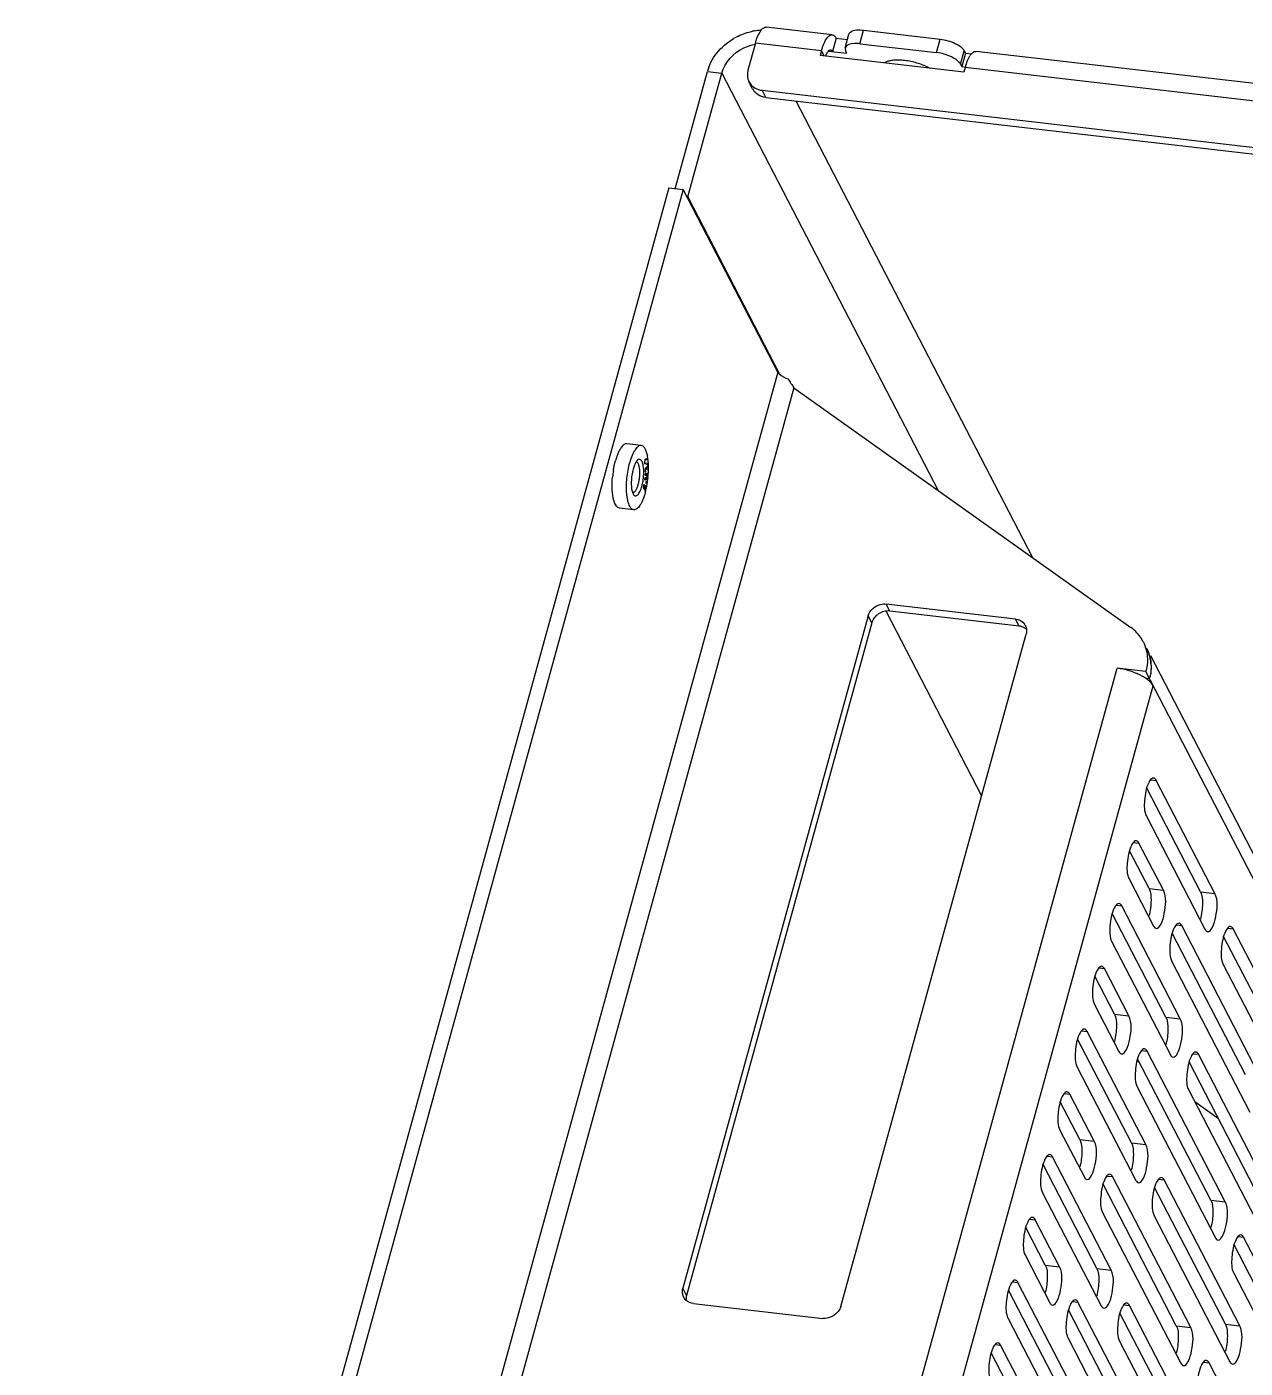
# Model space of a CAD drawing. Header units: millimetres. Extents: x -177 to 18421, y -5017 to 3255.
# Drawn here: x 13158.84 to 13188.72, y 2020.31 to 2053.22 of the extents above; entities that cross this region are included whole.
import ezdxf

# ---------------------------------------------------------------- set-up
doc = ezdxf.new("R2010")
doc.units = ezdxf.units.MM
doc.header["$LTSCALE"] = 46.255
doc.layers.get('0').update_dxf_attribs({"linetype": 'CONTINUOUS'})
doc.layers.add('02___PRT_ALL_AXES', color=7, linetype='CONTINUOUS')

msp = doc.modelspace()

# ---------------------------------------------------------------- linework, layer by layer
at = {"color": 3, "linetype": 'Continuous'}
for p, q in [((13178.595, 2053.026), (13176.973, 2053.214)), ((13179.363, 2053.135), (13181.243, 2052.917)), ((13176.707, 2052.816), (13176.525, 2052.156)), ((13176.707, 2052.816), (13176.717, 2052.851)), ((13178.329, 2052.628), (13176.707, 2052.816)), ((13178.69, 2052.941), (13178.966, 2052.909)), ((13178.329, 2052.628), (13178.298, 2052.518)), ((13181.824, 2052.109), (13178.298, 2052.518)), ((13181.833, 2052.631), (13181.863, 2052.573)), ((13181.863, 2052.573), (13182.015, 2052.556)), ((13211.5, 2049.213), (13182.12, 2052.617)), ((13174.739, 2049.248), (13175.531, 2052.126)), ((13181.854, 2052.219), (13181.824, 2052.109)), ((13211.234, 2048.815), (13181.854, 2052.219)), ((13176.874, 2051.661), (13228.441, 2045.686)), ((13174.587, 2049.266), (13158.836, 1992.071)), ((13179.913, 2038.879), (13182.257, 2034.354)), ((13183.178, 2038.517), (13180.005, 2038.885)), ((13179.561, 2038.596), (13175.017, 2022.097)), ((13186.376, 2037.227), (13186.268, 2037.24)), ((13187.627, 2031.999), (13186.308, 2034.544)), ((13186.364, 2032.078), (13185.884, 2033.004)), ((13186.779, 2028.919), (13185.46, 2031.465)), ((13188.73, 2027.511), (13186.932, 2030.981)), ((13189.933, 2027.548), (13188.195, 2030.902)), ((13185.516, 2028.998), (13185.036, 2029.925)), ((13185.931, 2025.84), (13184.612, 2028.385)), ((13186.134, 2027.805), (13186.071, 2027.85)), ((13187.882, 2024.431), (13186.084, 2027.901)), ((13189.085, 2024.468), (13187.347, 2027.823)), ((13184.668, 2025.918), (13184.188, 2026.845)), ((13188.069, 2026.43), (13187.488, 2026.843)), ((13185.082, 2022.76), (13183.764, 2025.305)), ((13187.034, 2021.352), (13185.236, 2024.822)), ((13188.237, 2021.388), (13186.499, 2024.743)), ((13183.82, 2022.839), (13183.34, 2023.765)), ((13189.889, 2020.558), (13188.45, 2023.334)), ((13184.234, 2019.68), (13182.916, 2022.225)), ((13186.186, 2018.272), (13184.388, 2021.742)), ((13187.389, 2018.309), (13185.651, 2021.663)), ((13182.972, 2019.759), (13182.492, 2020.686))]:
    msp.add_line(p, q, dxfattribs=at)
at = {"color": 7, "linetype": 'Continuous'}
for p, q in [((13179.272, 2052.805), (13179.363, 2053.135)), ((13178.69, 2052.941), (13178.599, 2052.611)), ((13178.91, 2052.706), (13179.001, 2053.036)), ((13179.272, 2052.805), (13181.153, 2052.587)), ((13181.153, 2052.587), (13181.243, 2052.917)), ((13178.329, 2052.628), (13178.391, 2052.507)), ((13178.499, 2052.622), (13178.952, 2052.57)), ((13178.91, 2052.706), (13178.922, 2052.628)), ((13178.952, 2052.57), (13178.922, 2052.628)), ((13181.742, 2052.301), (13181.833, 2052.631)), ((13181.863, 2052.573), (13181.772, 2052.243)), ((13175.531, 2052.126), (13175.884, 2052.086)), ((13181.742, 2052.301), (13181.772, 2052.243)), ((13181.772, 2052.243), (13181.839, 2052.235)), ((13175.048, 2049.05), (13175.884, 2052.086)), ((13175.884, 2052.086), (13181.189, 2041.846)), ((13176.641, 2051.698), (13176.551, 2051.871)), ((13176.964, 2051.488), (13176.874, 2051.661)), ((13176.964, 2051.488), (13228.531, 2045.512)), ((13177.701, 2051.402), (13183.505, 2040.199)), ((13174.94, 2049.225), (13159.188, 1992.03)), ((13174.587, 2049.266), (13174.94, 2049.225)), ((13177.258, 2044.75), (13174.94, 2049.225)), ((13175.029, 2049.052), (13175.048, 2049.05)), ((13175.048, 2049.05), (13177.303, 2044.696)), ((13177.258, 2044.75), (13161.994, 1989.326)), ((13177.652, 2044.361), (13162.48, 1989.27)), ((13177.652, 2044.361), (13185.915, 2038.486)), ((13173.992, 2042.575), (13173.987, 2042.552)), ((13173.997, 2042.562), (13173.99, 2042.563)), ((13173.999, 2042.591), (13173.992, 2042.575)), ((13174.001, 2042.577), (13173.993, 2042.578)), ((13173.995, 2042.548), (13173.997, 2042.562)), ((13174.004, 2042.584), (13173.996, 2042.585)), ((13173.997, 2042.562), (13174.001, 2042.577)), ((13174.002, 2042.598), (13173.999, 2042.591)), ((13174, 2042.594), (13174.053, 2042.614)), ((13174.012, 2042.593), (13174, 2042.594)), ((13174.001, 2042.577), (13174.004, 2042.584)), ((13174.009, 2042.609), (13174.002, 2042.598)), ((13174.004, 2042.584), (13174.012, 2042.593)), ((13174.015, 2042.615), (13174.009, 2042.609)), ((13174.012, 2042.593), (13174.065, 2042.612)), ((13174.062, 2042.631), (13174.015, 2042.615)), ((13174.058, 2042.713), (13174.05, 2042.697)), ((13174.05, 2042.697), (13174.062, 2042.631)), ((13174.053, 2042.614), (13174.061, 2042.629)), ((13174.065, 2042.612), (13174.053, 2042.614)), ((13174.061, 2042.629), (13174.061, 2042.631)), ((13174.073, 2042.628), (13174.061, 2042.629)), ((13174.065, 2042.612), (13174.073, 2042.628)), ((13173.987, 2042.552), (13173.986, 2042.535)), ((13173.986, 2042.535), (13173.986, 2042.518)), ((13173.995, 2042.533), (13173.986, 2042.534)), ((13173.997, 2042.523), (13173.986, 2042.524)), ((13173.989, 2042.516), (13173.986, 2042.522)), ((13173.986, 2042.518), (13173.988, 2042.508)), ((13173.995, 2042.548), (13173.987, 2042.549)), ((13173.988, 2042.508), (13173.993, 2042.495)), ((13174.001, 2042.515), (13173.989, 2042.516)), ((13173.992, 2042.497), (13173.994, 2042.498)), ((13173.993, 2042.495), (13173.998, 2042.493)), ((13173.994, 2042.498), (13174.001, 2042.51)), ((13174.006, 2042.497), (13173.994, 2042.498)), ((13173.995, 2042.533), (13173.995, 2042.548)), ((13173.997, 2042.523), (13173.995, 2042.533)), ((13174.001, 2042.515), (13173.997, 2042.523)), ((13173.998, 2042.493), (13174.006, 2042.497)), ((13174.001, 2042.51), (13174, 2042.515)), ((13174.002, 2042.256), (13174, 2042.228)), ((13174.005, 2042.515), (13174.001, 2042.515)), ((13174.013, 2042.508), (13174.001, 2042.51)), ((13174.004, 2042.359), (13174.002, 2042.336)), ((13174.011, 2042.336), (13174.002, 2042.337)), ((13174.002, 2042.336), (13174.002, 2042.331)), ((13174.002, 2042.331), (13174.004, 2042.312)), ((13174.083, 2042.265), (13174.002, 2042.256)), ((13174.011, 2042.348), (13174.003, 2042.349)), ((13174.013, 2042.323), (13174.003, 2042.324)), ((13174.005, 2042.319), (13174.003, 2042.322)), ((13174.007, 2042.374), (13174.004, 2042.359)), ((13174.004, 2042.312), (13174.008, 2042.303)), ((13174.011, 2042.52), (13174.005, 2042.515)), ((13174.013, 2042.364), (13174.005, 2042.365)), ((13174.017, 2042.318), (13174.005, 2042.319)), ((13174.011, 2042.318), (13174.005, 2042.319)), ((13174.006, 2042.497), (13174.013, 2042.508)), ((13174.006, 2042.241), (13174.07, 2042.248)), ((13174.067, 2042.205), (13174.006, 2042.241)), ((13174.018, 2042.239), (13174.006, 2042.241)), ((13174.014, 2042.392), (13174.007, 2042.374)), ((13174.008, 2042.303), (13174.015, 2042.298)), ((13174.016, 2042.376), (13174.009, 2042.377)), ((13174.009, 2042.303), (13174.011, 2042.303)), ((13174.013, 2042.508), (13174.011, 2042.52)), ((13174.011, 2042.348), (13174.013, 2042.364)), ((13174.011, 2042.336), (13174.011, 2042.348)), ((13174.013, 2042.323), (13174.011, 2042.336)), ((13174.011, 2042.303), (13174.011, 2042.318)), ((13174.022, 2042.317), (13174.011, 2042.318)), ((13174.022, 2042.302), (13174.011, 2042.303)), ((13174.022, 2042.387), (13174.013, 2042.388)), ((13174.013, 2042.364), (13174.016, 2042.376)), ((13174.017, 2042.318), (13174.013, 2042.323)), ((13174.022, 2042.402), (13174.014, 2042.392)), ((13174.014, 2042.392), (13174.021, 2042.393)), ((13174.025, 2042.391), (13174.014, 2042.392)), ((13174.015, 2042.298), (13174.022, 2042.302)), ((13174.016, 2042.376), (13174.022, 2042.387)), ((13174.022, 2042.317), (13174.017, 2042.318)), ((13174.018, 2042.239), (13174.082, 2042.247)), ((13174.079, 2042.203), (13174.018, 2042.239)), ((13174.033, 2042.392), (13174.021, 2042.393)), ((13174.025, 2042.406), (13174.022, 2042.402)), ((13174.022, 2042.387), (13174.025, 2042.391)), ((13174.022, 2042.302), (13174.022, 2042.317)), ((13174.033, 2042.409), (13174.025, 2042.406)), ((13174.025, 2042.391), (13174.033, 2042.392)), ((13174.032, 2042.403), (13174.029, 2042.407)), ((13174.044, 2042.402), (13174.032, 2042.403)), ((13174.038, 2042.409), (13174.033, 2042.409)), ((13174.038, 2042.409), (13174.033, 2042.409)), ((13174.033, 2042.392), (13174.036, 2042.389)), ((13174.036, 2042.389), (13174.037, 2042.402)), ((13174.036, 2042.389), (13174.04, 2042.375)), ((13174.049, 2042.401), (13174.037, 2042.402)), ((13174.044, 2042.402), (13174.038, 2042.409)), ((13174.047, 2042.382), (13174.038, 2042.383)), ((13174.04, 2042.375), (13174.04, 2042.363)), ((13174.047, 2042.37), (13174.04, 2042.371)), ((13174.04, 2042.363), (13174.047, 2042.37)), ((13174.05, 2042.526), (13174.041, 2042.512)), ((13174.041, 2042.512), (13174.044, 2042.475)), ((13174.053, 2042.488), (13174.043, 2042.489)), ((13174.044, 2042.475), (13174.053, 2042.488)), ((13174.047, 2042.42), (13174.044, 2042.402)), ((13174.053, 2042.413), (13174.046, 2042.414)), ((13174.053, 2042.431), (13174.047, 2042.42)), ((13174.047, 2042.382), (13174.049, 2042.401)), ((13174.047, 2042.37), (13174.047, 2042.382)), ((13174.049, 2042.401), (13174.053, 2042.413)), ((13174.053, 2042.488), (13174.05, 2042.526)), ((13174.06, 2042.426), (13174.051, 2042.427)), ((13174.06, 2042.441), (13174.053, 2042.431)), ((13174.053, 2042.413), (13174.06, 2042.426)), ((13174.054, 2042.433), (13174.055, 2042.434)), ((13174.055, 2042.434), (13174.059, 2042.435)), ((13174.067, 2042.433), (13174.055, 2042.434)), ((13174.071, 2042.433), (13174.059, 2042.435)), ((13174.067, 2042.447), (13174.06, 2042.441)), ((13174.06, 2042.426), (13174.067, 2042.433)), ((13174.072, 2042.45), (13174.067, 2042.447)), ((13174.067, 2042.433), (13174.071, 2042.433)), ((13174.07, 2042.445), (13174.068, 2042.448)), ((13174.071, 2042.363), (13174.068, 2042.356)), ((13174.068, 2042.356), (13174.068, 2042.342)), ((13174.068, 2042.342), (13174.073, 2042.35)), ((13174.073, 2042.35), (13174.068, 2042.35)), ((13174.074, 2042.436), (13174.07, 2042.445)), ((13174.082, 2042.443), (13174.07, 2042.445)), ((13174.082, 2042.247), (13174.07, 2042.248)), ((13174.071, 2042.433), (13174.074, 2042.431)), ((13174.075, 2042.372), (13174.071, 2042.363)), ((13174.079, 2042.361), (13174.071, 2042.361)), ((13174.078, 2042.449), (13174.072, 2042.45)), ((13174.078, 2042.449), (13174.072, 2042.449)), ((13174.073, 2042.35), (13174.079, 2042.361)), ((13174.075, 2042.431), (13174.074, 2042.436)), ((13174.085, 2042.435), (13174.074, 2042.436)), ((13174.074, 2042.431), (13174.076, 2042.427)), ((13174.077, 2042.379), (13174.075, 2042.372)), ((13174.082, 2042.373), (13174.075, 2042.374)), ((13174.076, 2042.427), (13174.078, 2042.414)), ((13174.087, 2042.425), (13174.076, 2042.426)), ((13174.078, 2042.396), (13174.077, 2042.379)), ((13174.082, 2042.443), (13174.078, 2042.449)), ((13174.078, 2042.414), (13174.078, 2042.396)), ((13174.087, 2042.401), (13174.078, 2042.402)), ((13174.086, 2042.388), (13174.078, 2042.389)), ((13174.079, 2042.361), (13174.082, 2042.373)), ((13174.085, 2042.435), (13174.082, 2042.443)), ((13174.082, 2042.373), (13174.086, 2042.388)), ((13174.087, 2042.425), (13174.085, 2042.435)), ((13174.086, 2042.388), (13174.087, 2042.401)), ((13173.959, 2041.954), (13173.957, 2041.94)), ((13173.957, 2041.94), (13173.958, 2041.925)), ((13173.967, 2041.931), (13173.957, 2041.932)), ((13173.967, 2041.942), (13173.958, 2041.943)), ((13173.958, 2041.925), (13173.96, 2041.905)), ((13173.967, 2041.919), (13173.958, 2041.92)), ((13173.962, 2041.968), (13173.959, 2041.954)), ((13173.971, 2041.959), (13173.96, 2041.961)), ((13173.962, 2041.908), (13173.96, 2041.911)), ((13173.971, 2041.91), (13173.96, 2041.911)), ((13173.96, 2041.905), (13173.965, 2041.895)), ((13173.961, 2041.964), (13173.963, 2041.967)), ((13173.967, 2041.981), (13173.962, 2041.968)), ((13173.967, 2041.905), (13173.962, 2041.908)), ((13173.974, 2041.906), (13173.962, 2041.908)), ((13173.963, 2041.967), (13173.967, 2041.969)), ((13173.975, 2041.966), (13173.963, 2041.967)), ((13173.974, 2041.986), (13173.967, 2041.981)), ((13173.979, 2041.968), (13173.967, 2041.969)), ((13173.967, 2041.942), (13173.971, 2041.959)), ((13173.967, 2041.931), (13173.967, 2041.942)), ((13173.967, 2041.919), (13173.967, 2041.931)), ((13173.971, 2041.91), (13173.967, 2041.919)), ((13173.979, 2041.903), (13173.967, 2041.905)), ((13173.971, 2041.969), (13173.975, 2041.986)), ((13173.971, 2041.959), (13173.975, 2041.966)), ((13173.974, 2041.906), (13173.971, 2041.91)), ((13173.981, 2041.987), (13173.974, 2041.986)), ((13173.975, 2041.986), (13173.974, 2041.986)), ((13173.979, 2041.903), (13173.974, 2041.906)), ((13173.986, 2041.984), (13173.975, 2041.986)), ((13173.975, 2041.966), (13173.979, 2041.968)), ((13173.979, 2041.968), (13173.982, 2041.967)), ((13173.983, 2041.908), (13173.979, 2041.903)), ((13173.979, 2041.895), (13173.983, 2041.904)), ((13173.986, 2041.984), (13173.981, 2041.987)), ((13173.982, 2041.967), (13173.986, 2041.984)), ((13173.987, 2041.915), (13173.983, 2041.908)), ((13173.983, 2041.904), (13173.985, 2041.911)), ((13173.995, 2041.903), (13173.983, 2041.904)), ((13173.991, 2041.932), (13173.987, 2041.915)), ((13173.999, 2041.92), (13173.988, 2041.922)), ((13173.991, 2042.135), (13173.989, 2042.107)), ((13173.989, 2042.11), (13174.058, 2042.118)), ((13173.989, 2042.107), (13174.07, 2042.116)), ((13173.99, 2041.926), (13173.992, 2041.931)), ((13174.069, 2042.19), (13173.991, 2042.135)), ((13173.996, 2041.944), (13173.991, 2041.932)), ((13173.991, 2041.893), (13173.995, 2041.903)), ((13173.992, 2041.931), (13173.996, 2041.936)), ((13174.003, 2041.93), (13173.992, 2041.931)), ((13173.995, 2041.903), (13173.999, 2041.92)), ((13173.996, 2042.129), (13174.065, 2042.18)), ((13174.008, 2042.127), (13173.996, 2042.129)), ((13174.001, 2041.952), (13173.996, 2041.944)), ((13174.008, 2041.935), (13173.996, 2041.936)), ((13173.996, 2041.936), (13174.002, 2041.936)), ((13173.999, 2041.92), (13174.003, 2041.93)), ((13174, 2042.228), (13174.069, 2042.19)), ((13174.009, 2041.956), (13174.001, 2041.952)), ((13174.014, 2041.935), (13174.002, 2041.936)), ((13174.003, 2041.93), (13174.008, 2041.935)), ((13174.012, 2041.945), (13174.005, 2041.954)), ((13174.016, 2041.954), (13174.007, 2041.955)), ((13174.008, 2042.127), (13174.077, 2042.179)), ((13174.072, 2042.135), (13174.008, 2042.127)), ((13174.008, 2041.935), (13174.014, 2041.935)), ((13174.016, 2041.954), (13174.009, 2041.956)), ((13174.016, 2041.932), (13174.012, 2041.945)), ((13174.023, 2041.944), (13174.012, 2041.945)), ((13174.014, 2041.935), (13174.018, 2041.929)), ((13174.023, 2041.944), (13174.016, 2041.954)), ((13174.028, 2041.931), (13174.016, 2041.932)), ((13174.024, 2042.063), (13174.018, 2042.02)), ((13174.018, 2042.02), (13174.026, 2042.017)), ((13174.018, 2041.929), (13174.021, 2041.917)), ((13174.022, 2041.905), (13174.02, 2041.891)), ((13174.021, 2041.917), (13174.022, 2041.905)), ((13174.031, 2041.911), (13174.021, 2041.912)), ((13174.028, 2041.931), (13174.023, 2041.944)), ((13174.033, 2042.06), (13174.024, 2042.063)), ((13174.033, 2042.06), (13174.024, 2042.061)), ((13174.026, 2042.017), (13174.033, 2042.06)), ((13174.031, 2041.911), (13174.028, 2041.931)), ((13174.031, 2041.896), (13174.031, 2041.911)), ((13174.07, 2042.116), (13174.058, 2042.118)), ((13174.077, 2042.179), (13174.065, 2042.18)), ((13174.066, 2042.192), (13174.066, 2042.192)), ((13174.079, 2042.203), (13174.067, 2042.205)), ((13173.965, 2041.895), (13173.971, 2041.887)), ((13173.971, 2041.887), (13173.977, 2041.882)), ((13173.972, 2041.886), (13173.974, 2041.887)), ((13173.974, 2041.887), (13173.979, 2041.895)), ((13173.986, 2041.886), (13173.974, 2041.887)), ((13173.977, 2041.882), (13173.986, 2041.886)), ((13173.991, 2041.893), (13173.979, 2041.895)), ((13173.986, 2041.886), (13173.991, 2041.893)), ((13174, 2041.858), (13173.996, 2041.841)), ((13173.996, 2041.841), (13174.002, 2041.836)), ((13174.005, 2041.856), (13173.999, 2041.856)), ((13174.005, 2041.856), (13174, 2041.858)), ((13174, 2041.838), (13174.007, 2041.845)), ((13174.002, 2041.836), (13174.011, 2041.835)), ((13174.011, 2041.858), (13174.005, 2041.856)), ((13174.007, 2041.845), (13174.011, 2041.857)), ((13174.019, 2041.844), (13174.007, 2041.845)), ((13174.015, 2041.868), (13174.011, 2041.858)), ((13174.011, 2041.857), (13174.012, 2041.858)), ((13174.023, 2041.856), (13174.011, 2041.857)), ((13174.011, 2041.835), (13174.019, 2041.844)), ((13174.02, 2041.891), (13174.015, 2041.868)), ((13174.029, 2041.88), (13174.018, 2041.881)), ((13174.019, 2041.844), (13174.023, 2041.856)), ((13174.031, 2041.896), (13174.021, 2041.897)), ((13174.029, 2041.88), (13174.031, 2041.896)), ((13180.005, 2038.885), (13179.915, 2039.058)), ((13183.088, 2038.69), (13179.915, 2039.058)), ((13179.471, 2038.769), (13174.928, 2022.271)), ((13179.561, 2038.596), (13179.471, 2038.769)), ((13183.178, 2038.517), (13183.088, 2038.69)), ((13178.806, 2021.821), (13183.349, 2038.32)), ((13186.398, 2037.793), (13194.484, 2022.185)), ((13173.106, 1992.189), (13185.581, 2037.482)), ((13186.286, 2037.401), (13185.581, 2037.482)), ((13194.552, 2021.445), (13186.286, 2037.401)), ((13173.991, 1991.76), (13186.465, 2037.054)), ((13186.408, 2034.749), (13186.542, 2034.733)), ((13187.98, 2031.958), (13186.542, 2034.733)), ((13186.3, 2033.853), (13187.737, 2031.078)), ((13185.984, 2033.209), (13186.118, 2033.193)), ((13186.717, 2032.037), (13186.118, 2033.193)), ((13185.875, 2032.313), (13186.474, 2031.157)), ((13186.364, 2032.078), (13186.717, 2032.037)), ((13187.627, 2031.999), (13187.98, 2031.958)), ((13185.56, 2031.669), (13185.694, 2031.653)), ((13187.131, 2028.878), (13185.694, 2031.653)), ((13187.032, 2031.185), (13187.166, 2031.17)), ((13189.083, 2027.47), (13187.166, 2031.17)), ((13188.295, 2031.107), (13188.429, 2031.091)), ((13190.286, 2027.507), (13188.429, 2031.091)), ((13185.451, 2030.773), (13186.889, 2027.999)), ((13185.136, 2030.129), (13185.27, 2030.113)), ((13185.869, 2028.957), (13185.27, 2030.113)), ((13186.924, 2030.29), (13188.841, 2026.59)), ((13188.186, 2030.211), (13190.043, 2026.627)), ((13185.027, 2029.234), (13185.626, 2028.077)), ((13185.516, 2028.998), (13185.869, 2028.957)), ((13186.779, 2028.919), (13187.131, 2028.878)), ((13184.712, 2028.589), (13184.846, 2028.574)), ((13186.283, 2025.799), (13184.846, 2028.574)), ((13186.184, 2028.106), (13186.318, 2028.09)), ((13188.235, 2024.39), (13186.318, 2028.09)), ((13187.447, 2028.027), (13187.581, 2028.011)), ((13189.438, 2024.427), (13187.581, 2028.011)), ((13184.603, 2027.694), (13186.041, 2024.919)), ((13186.076, 2027.21), (13187.992, 2023.51)), ((13187.338, 2027.131), (13189.195, 2023.547)), ((13184.288, 2027.049), (13184.421, 2027.034)), ((13185.02, 2025.878), (13184.421, 2027.034)), ((13184.179, 2026.154), (13184.778, 2024.998)), ((13184.668, 2025.918), (13185.02, 2025.878)), ((13185.931, 2025.84), (13186.283, 2025.799)), ((13183.864, 2025.509), (13183.997, 2025.494)), ((13185.435, 2022.719), (13183.997, 2025.494)), ((13185.336, 2025.026), (13185.47, 2025.01)), ((13187.387, 2021.311), (13185.47, 2025.01)), ((13186.599, 2024.947), (13186.732, 2024.932)), ((13188.589, 2021.347), (13186.732, 2024.932)), ((13183.755, 2024.614), (13185.193, 2021.839)), ((13187.882, 2024.431), (13188.235, 2024.39)), ((13183.44, 2023.97), (13183.573, 2023.954)), ((13184.172, 2022.798), (13183.573, 2023.954)), ((13185.227, 2024.131), (13187.144, 2020.431)), ((13186.49, 2024.052), (13188.347, 2020.468)), ((13188.55, 2023.539), (13188.684, 2023.523)), ((13190.241, 2020.517), (13188.684, 2023.523)), ((13183.331, 2023.074), (13183.93, 2021.918)), ((13183.82, 2022.839), (13184.172, 2022.798)), ((13185.082, 2022.76), (13185.435, 2022.719)), ((13188.442, 2022.643), (13189.999, 2019.637)), ((13175.017, 2022.097), (13174.928, 2022.271)), ((13183.015, 2022.43), (13183.149, 2022.414)), ((13184.587, 2019.639), (13183.149, 2022.414)), ((13175.189, 2021.9), (13178.362, 2021.532)), ((13184.488, 2021.946), (13184.622, 2021.931)), ((13186.538, 2018.231), (13184.622, 2021.931)), ((13185.751, 2021.867), (13185.884, 2021.852)), ((13187.741, 2018.268), (13185.884, 2021.852)), ((13182.907, 2021.534), (13184.344, 2018.759)), ((13187.034, 2021.352), (13187.387, 2021.311)), ((13188.237, 2021.388), (13188.589, 2021.347)), ((13182.591, 2020.89), (13182.725, 2020.874)), ((13183.324, 2019.718), (13182.725, 2020.874)), ((13184.379, 2021.051), (13186.296, 2017.351)), ((13185.642, 2020.972), (13187.499, 2017.388)), ((13187.702, 2020.459), (13187.836, 2020.444)), ((13189.393, 2017.437), (13187.836, 2020.444))]:
    msp.add_line(p, q, dxfattribs=at)
at = {"color": 3, "linetype": 'Continuous'}
for centre, radius, start, end in [((13176.922, 2051.694), 1.444, 99.8366, 101.4415), ((13176.919, 2051.714), 1.423, 93.037, 99.8456), ((13182.384, 2052.246), 0.488, 144.0218, 147.6901), ((13176.665, 2051.814), 1.177, 159.3916, 164.5739), ((13183.464, 2051.776), 1.67, 163.1927, 164.6095), ((13183.347, 2051.811), 1.548, 161.6312, 163.1957), ((13183.16, 2038.218), 0.297, 47.3126, 60.6853), ((13185.279, 2037.529), 1.137, 344.5989, 347.5583)]:
    msp.add_arc(centre, radius, start, end, dxfattribs=at)
at = {"color": 7, "linetype": 'Continuous'}
for centre, radius, start, end in [((13176.965, 2051.865), 0.365, 207.4292, 215.2068), ((13189.427, 2052.035), 14.055, 212.0362, 212.5608), ((13188.253, 2051.283), 12.661, 212.55, 213.1444), ((13171.699, 2042.408), 2.377, 356.1348, 356.5162), ((13171.677, 2042.409), 2.41, 355.0997, 356.1335), ((13171.813, 2042.401), 2.274, 356.5716, 359.6652), ((13172.086, 2042.399), 2.001, 0.7364, 1.0251), ((13171.987, 2042.399), 2.101, 359.7092, 0.0662), ((13171.752, 2042.396), 2.335, 347.6242, 353.1301), ((13171.618, 2042.415), 2.458, 353.0542, 353.4274), ((13171.632, 2042.414), 2.444, 354.5143, 354.6929), ((13171.641, 2042.413), 2.435, 354.8076, 355.1012), ((13171.634, 2042.413), 2.454, 353.4924, 354.5139), ((13172.128, 2042.31), 1.949, 344.6125, 346.1397), ((13171.999, 2042.341), 2.069, 346.5174, 346.6591), ((13172.035, 2042.334), 2.045, 346.1299, 346.4942), ((13171.938, 2042.356), 2.145, 347.1586, 347.5864), ((13183.087, 2038.407), 0.273, 27.4292, 35.2068), ((13185.333, 2037.665), 1.006, 43.2179, 54.6126), ((13185.361, 2037.693), 0.967, 36.9862, 43.1795), ((13185.373, 2037.703), 0.951, 27.3927, 36.9601), ((13185.455, 2037.526), 0.959, 11.7761, 27.3768), ((13185.43, 2037.521), 0.985, 4.5492, 11.7582), ((13185.375, 2035.726), 1.767, 68.0303, 73.4709), ((13185.459, 2035.931), 1.546, 63.4749, 68.0737), ((13185.561, 2036.138), 1.315, 60.1878, 63.4318), ((13185.29, 2037.526), 1.126, 344.5991, 348.1834), ((13185.615, 2036.234), 1.206, 59.3056, 60.1545), ((13185.667, 2036.321), 1.104, 56.5076, 59.3354), ((13175.193, 2022.184), 0.277, 188.964, 207.4027)]:
    msp.add_arc(centre, radius, start, end, dxfattribs=at)
at = {"color": 3, "linetype": 'Continuous'}
for points, knots in [([(13175.564, 2052.228), (13175.688, 2052.556), (13176.065, 2052.936), (13176.516, 2053.085), (13176.636, 2053.109)], [0, 0, 0, 0, 0.74203, 1, 1, 1, 1]), ([(13176.822, 2053.099), (13176.833, 2053.117), (13176.869, 2053.169), (13176.93, 2053.219), (13176.973, 2053.214)], [0, 0, 0, 0, 0.332509, 1, 1, 1, 1]), ([(13179.001, 2053.036), (13179.007, 2053.057), (13179.099, 2053.163), (13179.255, 2053.147), (13179.363, 2053.135)], [0, 0, 0, 0, 0.165553, 1, 1, 1, 1]), ([(13178.329, 2052.628), (13178.357, 2052.732), (13178.4, 2052.879), (13178.538, 2053.033), (13178.595, 2053.026)], [0, 0, 0, 0, 0.651484, 1, 1, 1, 1]), ([(13181.243, 2052.917), (13181.37, 2052.902), (13181.581, 2052.84), (13181.789, 2052.716), (13181.833, 2052.631)], [0, 0, 0, 0, 0.57239, 1, 1, 1, 1]), ([(13181.938, 2052.445), (13181.943, 2052.456), (13181.954, 2052.477), (13181.966, 2052.497), (13181.972, 2052.507)], [0, 0, 0, 0, 0.517671, 1, 1, 1, 1]), ([(13181.989, 2052.533), (13181.997, 2052.543), (13182.011, 2052.561), (13182.027, 2052.577), (13182.035, 2052.584)], [0, 0, 0, 0, 0.529495, 1, 1, 1, 1]), ([(13182.035, 2052.584), (13182.048, 2052.595), (13182.074, 2052.613), (13182.107, 2052.619), (13182.121, 2052.617)], [0, 0, 0, 0, 0.546371, 1, 1, 1, 1]), ([(13186.364, 2032.078), (13186.41, 2031.99), (13186.422, 2031.753), (13186.397, 2031.529), (13186.363, 2031.407)], [0, 0, 0, 0, 0.43686, 1, 1, 1, 1]), ([(13187.627, 2031.999), (13187.672, 2031.911), (13187.685, 2031.674), (13187.659, 2031.451), (13187.626, 2031.328)], [0, 0, 0, 0, 0.43686, 1, 1, 1, 1]), ([(13185.516, 2028.998), (13185.562, 2028.91), (13185.574, 2028.673), (13185.549, 2028.45), (13185.515, 2028.327)], [0, 0, 0, 0, 0.43686, 1, 1, 1, 1]), ([(13186.779, 2028.919), (13186.824, 2028.832), (13186.837, 2028.594), (13186.811, 2028.371), (13186.777, 2028.248)], [0, 0, 0, 0, 0.43686, 1, 1, 1, 1]), ([(13184.668, 2025.918), (13184.713, 2025.831), (13184.726, 2025.593), (13184.7, 2025.37), (13184.667, 2025.247)], [0, 0, 0, 0, 0.43686, 1, 1, 1, 1]), ([(13185.931, 2025.84), (13185.976, 2025.752), (13185.989, 2025.515), (13185.963, 2025.291), (13185.929, 2025.168)], [0, 0, 0, 0, 0.43686, 1, 1, 1, 1]), ([(13187.882, 2024.431), (13187.928, 2024.343), (13187.94, 2024.106), (13187.915, 2023.883), (13187.881, 2023.76)], [0, 0, 0, 0, 0.43686, 1, 1, 1, 1]), ([(13183.82, 2022.839), (13183.865, 2022.751), (13183.878, 2022.514), (13183.852, 2022.29), (13183.818, 2022.168)], [0, 0, 0, 0, 0.43686, 1, 1, 1, 1]), ([(13185.082, 2022.76), (13185.128, 2022.672), (13185.141, 2022.435), (13185.115, 2022.212), (13185.081, 2022.089)], [0, 0, 0, 0, 0.43686, 1, 1, 1, 1]), ([(13187.034, 2021.352), (13187.079, 2021.264), (13187.092, 2021.027), (13187.066, 2020.803), (13187.033, 2020.68)], [0, 0, 0, 0, 0.43686, 1, 1, 1, 1]), ([(13188.237, 2021.388), (13188.282, 2021.301), (13188.295, 2021.063), (13188.269, 2020.84), (13188.235, 2020.717)], [0, 0, 0, 0, 0.43686, 1, 1, 1, 1])]:
    msp.add_open_spline(points, degree=3, knots=knots, dxfattribs=at)
for points in [[(13176.717, 2052.851), (13176.743, 2052.937), (13176.775, 2053.023), (13176.822, 2053.099)], [(13178.595, 2053.026), (13178.637, 2053.021), (13178.671, 2052.979), (13178.69, 2052.941)], [(13181.879, 2052.299), (13181.895, 2052.349), (13181.914, 2052.398), (13181.938, 2052.445)], [(13176.525, 2052.156), (13176.5, 2052.064), (13176.508, 2051.956), (13176.552, 2051.871)], [(13176.552, 2051.871), (13176.585, 2051.807), (13176.64, 2051.751), (13176.704, 2051.716)], [(13176.704, 2051.716), (13176.756, 2051.686), (13176.815, 2051.668), (13176.874, 2051.661)], [(13179.729, 2038.817), (13179.651, 2038.766), (13179.586, 2038.685), (13179.561, 2038.596)], [(13180.005, 2038.885), (13179.911, 2038.896), (13179.808, 2038.869), (13179.729, 2038.817)], [(13183.306, 2038.476), (13183.267, 2038.498), (13183.222, 2038.512), (13183.178, 2038.517)], [(13186.308, 2037.967), (13186.375, 2037.836), (13186.412, 2037.685), (13186.415, 2037.538)], [(13186.415, 2037.538), (13186.417, 2037.453), (13186.408, 2037.367), (13186.39, 2037.284)], [(13175.017, 2022.097), (13175.008, 2022.061), (13175.004, 2022.023), (13175.007, 2021.985)]]:
    msp.add_open_spline(points, degree=3, dxfattribs=at)
at = {"color": 7, "linetype": 'Continuous'}
for points in [[(13176.424, 2052.703), (13176.511, 2052.744), (13176.605, 2052.774), (13176.7, 2052.79)], [(13175.884, 2052.086), (13175.956, 2052.349), (13176.177, 2052.585), (13176.424, 2052.703)], [(13181.52, 2052.48), (13181.405, 2052.536), (13181.279, 2052.572), (13181.153, 2052.587)], [(13176.777, 2051.552), (13176.734, 2051.579), (13176.696, 2051.614), (13176.667, 2051.655)], [(13176.964, 2051.488), (13176.898, 2051.495), (13176.833, 2051.517), (13176.777, 2051.552)], [(13173.79, 2042.541), (13173.786, 2042.541), (13173.783, 2042.541), (13173.78, 2042.541)], [(13173.693, 2041.798), (13173.696, 2041.797), (13173.7, 2041.796), (13173.703, 2041.796)], [(13179.471, 2038.769), (13179.508, 2038.901), (13179.64, 2039.016), (13179.773, 2039.049)], [(13179.773, 2039.049), (13179.819, 2039.06), (13179.868, 2039.064), (13179.915, 2039.058)], [(13183.088, 2038.69), (13183.172, 2038.681), (13183.261, 2038.635), (13183.31, 2038.565)], [(13183.33, 2038.533), (13183.346, 2038.502), (13183.356, 2038.467), (13183.36, 2038.432)], [(13183.36, 2038.432), (13183.363, 2038.394), (13183.359, 2038.356), (13183.349, 2038.32)], [(13186.218, 2038.14), (13186.286, 2038.009), (13186.322, 2037.859), (13186.325, 2037.711)], [(13186.325, 2037.711), (13186.328, 2037.607), (13186.313, 2037.501), (13186.286, 2037.401)], [(13185.877, 2037.421), (13185.781, 2037.449), (13185.681, 2037.471), (13185.581, 2037.482)], [(13186.412, 2037.599), (13186.42, 2037.498), (13186.413, 2037.395), (13186.392, 2037.296)], [(13186.465, 2037.054), (13186.438, 2037.107), (13186.393, 2037.152), (13186.346, 2037.19)], [(13174.92, 2022.141), (13174.913, 2022.184), (13174.916, 2022.229), (13174.928, 2022.271)], [(13175.189, 2021.9), (13175.123, 2021.908), (13175.055, 2021.936), (13175.005, 2021.981)], [(13178.806, 2021.821), (13178.759, 2021.651), (13178.538, 2021.512), (13178.362, 2021.532)]]:
    msp.add_open_spline(points, degree=3, dxfattribs=at)
for points, knots in [([(13179.272, 2052.805), (13179.228, 2052.81), (13179.109, 2052.817), (13178.932, 2052.787), (13178.91, 2052.706)], [0, 0, 0, 0, 0.349275, 1, 1, 1, 1]), ([(13178.435, 2052.506), (13178.439, 2052.517), (13178.446, 2052.538), (13178.456, 2052.558), (13178.46, 2052.567)], [0, 0, 0, 0, 0.520664, 1, 1, 1, 1]), ([(13178.46, 2052.567), (13178.467, 2052.582), (13178.481, 2052.606), (13178.5, 2052.629), (13178.509, 2052.637)], [0, 0, 0, 0, 0.557038, 1, 1, 1, 1]), ([(13178.509, 2052.637), (13178.516, 2052.642), (13178.529, 2052.651), (13178.545, 2052.654), (13178.552, 2052.653)], [0, 0, 0, 0, 0.546371, 1, 1, 1, 1]), ([(13178.552, 2052.653), (13178.559, 2052.653), (13178.573, 2052.646), (13178.584, 2052.635), (13178.588, 2052.629)], [0, 0, 0, 0, 0.455302, 1, 1, 1, 1]), ([(13178.588, 2052.629), (13178.59, 2052.626), (13178.594, 2052.62), (13178.598, 2052.614), (13178.599, 2052.611)], [0, 0, 0, 0, 0.48112, 1, 1, 1, 1]), ([(13181.742, 2052.301), (13181.734, 2052.318), (13181.676, 2052.396), (13181.59, 2052.447), (13181.52, 2052.48)], [0, 0, 0, 0, 0.195207, 1, 1, 1, 1]), ([(13177.258, 2044.75), (13177.267, 2044.733), (13177.334, 2044.652), (13177.433, 2044.607), (13177.512, 2044.58)], [0, 0, 0, 0, 0.187727, 1, 1, 1, 1]), ([(13173.908, 2042.949), (13173.896, 2042.95), (13173.869, 2042.947), (13173.83, 2042.926), (13173.792, 2042.89), (13173.755, 2042.841), (13173.719, 2042.778), (13173.672, 2042.674), (13173.643, 2042.588), (13173.627, 2042.527)], [0, 0, 0, 0, 0.068697, 0.147629, 0.243202, 0.358105, 0.492704, 0.645972, 1, 1, 1, 1]), ([(13174.058, 2042.713), (13174.051, 2042.746), (13174.035, 2042.804), (13174.006, 2042.869), (13173.977, 2042.908), (13173.95, 2042.935), (13173.925, 2042.947), (13173.908, 2042.949)], [0, 0, 0, 0, 0.339786, 0.614815, 0.728806, 0.828921, 1, 1, 1, 1]), ([(13173.816, 2042.586), (13173.813, 2042.583), (13173.799, 2042.57), (13173.788, 2042.554), (13173.78, 2042.541)], [0, 0, 0, 0, 0.222165, 1, 1, 1, 1]), ([(13173.925, 2041.952), (13173.936, 2041.993), (13173.954, 2042.078), (13173.969, 2042.206), (13173.972, 2042.331), (13173.964, 2042.427), (13173.95, 2042.493), (13173.937, 2042.533), (13173.922, 2042.566), (13173.904, 2042.59), (13173.884, 2042.605), (13173.851, 2042.611), (13173.829, 2042.597), (13173.816, 2042.586)], [0, 0, 0, 0, 0.169721, 0.346431, 0.516425, 0.666794, 0.731293, 0.787369, 0.834615, 0.873373, 0.90528, 0.933945, 1, 1, 1, 1]), ([(13174.087, 2042.435), (13174.087, 2042.452), (13174.085, 2042.517), (13174.079, 2042.581), (13174.073, 2042.628)], [0, 0, 0, 0, 0.262882, 1, 1, 1, 1]), ([(13173.709, 2042.368), (13173.695, 2042.319), (13173.675, 2042.216), (13173.661, 2042.064), (13173.665, 2041.923), (13173.68, 2041.836), (13173.693, 2041.799)], [0, 0, 0, 0, 0.26783, 0.543602, 0.796553, 1, 1, 1, 1]), ([(13173.78, 2042.541), (13173.765, 2042.517), (13173.738, 2042.461), (13173.718, 2042.401), (13173.709, 2042.368)], [0, 0, 0, 0, 0.451773, 1, 1, 1, 1]), ([(13173.836, 2041.995), (13173.844, 2042.024), (13173.858, 2042.084), (13173.87, 2042.175), (13173.875, 2042.266), (13173.873, 2042.352), (13173.864, 2042.416), (13173.853, 2042.46), (13173.838, 2042.501), (13173.814, 2042.538), (13173.79, 2042.541)], [0, 0, 0, 0, 0.156686, 0.320482, 0.482149, 0.632607, 0.763781, 0.820172, 0.869717, 1, 1, 1, 1]), ([(13173.703, 2041.796), (13173.709, 2041.795), (13173.722, 2041.797), (13173.74, 2041.807), (13173.758, 2041.823), (13173.783, 2041.857), (13173.811, 2041.915), (13173.828, 2041.966), (13173.836, 2041.995)], [0, 0, 0, 0, 0.068719, 0.147678, 0.243284, 0.358225, 0.645852, 1, 1, 1, 1]), ([(13173.719, 2041.746), (13173.725, 2041.737), (13173.739, 2041.721), (13173.768, 2041.71), (13173.799, 2041.718), (13173.827, 2041.741), (13173.854, 2041.777), (13173.881, 2041.826), (13173.905, 2041.885), (13173.918, 2041.929), (13173.925, 2041.952)], [0, 0, 0, 0, 0.092216, 0.167886, 0.245796, 0.343214, 0.467824, 0.620712, 0.799528, 1, 1, 1, 1]), ([(13173.693, 2041.799), (13173.695, 2041.794), (13173.702, 2041.775), (13173.711, 2041.757), (13173.719, 2041.746)], [0, 0, 0, 0, 0.279263, 1, 1, 1, 1]), ([(13186.346, 2037.19), (13186.335, 2037.199), (13186.312, 2037.217), (13186.288, 2037.233), (13186.276, 2037.241)], [0, 0, 0, 0, 0.487592, 1, 1, 1, 1]), ([(13186.356, 2034.675), (13186.29, 2034.542), (13186.246, 2034.265), (13186.24, 2033.969), (13186.3, 2033.853)], [0, 0, 0, 0, 0.533253, 1, 1, 1, 1]), ([(13186.478, 2034.79), (13186.441, 2034.794), (13186.391, 2034.74), (13186.365, 2034.693), (13186.356, 2034.675)], [0, 0, 0, 0, 0.652613, 1, 1, 1, 1]), ([(13186.542, 2034.733), (13186.534, 2034.748), (13186.518, 2034.773), (13186.491, 2034.788), (13186.478, 2034.79)], [0, 0, 0, 0, 0.567736, 1, 1, 1, 1]), ([(13185.932, 2033.135), (13185.866, 2033.002), (13185.822, 2032.725), (13185.816, 2032.429), (13185.875, 2032.313)], [0, 0, 0, 0, 0.533253, 1, 1, 1, 1]), ([(13186.054, 2033.25), (13186.017, 2033.254), (13185.967, 2033.2), (13185.941, 2033.153), (13185.932, 2033.135)], [0, 0, 0, 0, 0.652613, 1, 1, 1, 1]), ([(13186.118, 2033.193), (13186.11, 2033.208), (13186.094, 2033.233), (13186.067, 2033.248), (13186.054, 2033.25)], [0, 0, 0, 0, 0.567736, 1, 1, 1, 1]), ([(13186.538, 2031.1), (13186.587, 2031.095), (13186.693, 2031.249), (13186.759, 2031.543), (13186.804, 2031.869), (13186.717, 2032.037)], [0, 0, 0, 0, 0.148069, 0.432956, 1, 1, 1, 1]), ([(13185.63, 2031.71), (13185.593, 2031.714), (13185.543, 2031.661), (13185.517, 2031.613), (13185.508, 2031.595)], [0, 0, 0, 0, 0.652613, 1, 1, 1, 1]), ([(13185.694, 2031.653), (13185.686, 2031.668), (13185.67, 2031.693), (13185.643, 2031.709), (13185.63, 2031.71)], [0, 0, 0, 0, 0.567736, 1, 1, 1, 1]), ([(13187.801, 2031.022), (13187.85, 2031.016), (13187.956, 2031.17), (13188.022, 2031.465), (13188.067, 2031.79), (13187.98, 2031.958)], [0, 0, 0, 0, 0.148069, 0.432956, 1, 1, 1, 1]), ([(13185.508, 2031.595), (13185.442, 2031.462), (13185.398, 2031.185), (13185.391, 2030.889), (13185.451, 2030.773)], [0, 0, 0, 0, 0.533253, 1, 1, 1, 1]), ([(13186.474, 2031.157), (13186.482, 2031.142), (13186.498, 2031.117), (13186.525, 2031.102), (13186.538, 2031.1)], [0, 0, 0, 0, 0.567736, 1, 1, 1, 1]), ([(13186.981, 2031.112), (13186.914, 2030.979), (13186.87, 2030.702), (13186.864, 2030.406), (13186.924, 2030.29)], [0, 0, 0, 0, 0.533253, 1, 1, 1, 1]), ([(13187.103, 2031.227), (13187.066, 2031.231), (13187.015, 2031.177), (13186.989, 2031.13), (13186.981, 2031.112)], [0, 0, 0, 0, 0.652613, 1, 1, 1, 1]), ([(13187.166, 2031.17), (13187.158, 2031.185), (13187.142, 2031.21), (13187.115, 2031.225), (13187.103, 2031.227)], [0, 0, 0, 0, 0.567736, 1, 1, 1, 1]), ([(13187.737, 2031.078), (13187.745, 2031.064), (13187.761, 2031.038), (13187.788, 2031.023), (13187.801, 2031.022)], [0, 0, 0, 0, 0.567736, 1, 1, 1, 1]), ([(13188.365, 2031.148), (13188.328, 2031.152), (13188.278, 2031.098), (13188.252, 2031.051), (13188.243, 2031.033)], [0, 0, 0, 0, 0.652613, 1, 1, 1, 1]), ([(13188.429, 2031.091), (13188.421, 2031.106), (13188.405, 2031.131), (13188.378, 2031.146), (13188.365, 2031.148)], [0, 0, 0, 0, 0.567736, 1, 1, 1, 1]), ([(13188.243, 2031.033), (13188.177, 2030.9), (13188.133, 2030.623), (13188.127, 2030.327), (13188.186, 2030.211)], [0, 0, 0, 0, 0.533253, 1, 1, 1, 1]), ([(13185.206, 2030.17), (13185.169, 2030.175), (13185.119, 2030.121), (13185.093, 2030.073), (13185.084, 2030.056)], [0, 0, 0, 0, 0.652613, 1, 1, 1, 1]), ([(13185.27, 2030.113), (13185.262, 2030.128), (13185.246, 2030.153), (13185.219, 2030.169), (13185.206, 2030.17)], [0, 0, 0, 0, 0.567736, 1, 1, 1, 1]), ([(13185.084, 2030.056), (13185.018, 2029.922), (13184.974, 2029.645), (13184.967, 2029.349), (13185.027, 2029.234)], [0, 0, 0, 0, 0.533253, 1, 1, 1, 1]), ([(13185.69, 2028.021), (13185.739, 2028.015), (13185.845, 2028.169), (13185.911, 2028.464), (13185.956, 2028.789), (13185.869, 2028.957)], [0, 0, 0, 0, 0.148069, 0.432956, 1, 1, 1, 1]), ([(13186.952, 2027.942), (13187.002, 2027.936), (13187.108, 2028.091), (13187.174, 2028.385), (13187.219, 2028.71), (13187.131, 2028.878)], [0, 0, 0, 0, 0.148069, 0.432956, 1, 1, 1, 1]), ([(13184.66, 2028.516), (13184.594, 2028.382), (13184.55, 2028.105), (13184.543, 2027.809), (13184.603, 2027.694)], [0, 0, 0, 0, 0.533253, 1, 1, 1, 1]), ([(13184.782, 2028.63), (13184.745, 2028.635), (13184.695, 2028.581), (13184.669, 2028.533), (13184.66, 2028.516)], [0, 0, 0, 0, 0.652613, 1, 1, 1, 1]), ([(13184.846, 2028.574), (13184.838, 2028.588), (13184.822, 2028.613), (13184.795, 2028.629), (13184.782, 2028.63)], [0, 0, 0, 0, 0.567736, 1, 1, 1, 1]), ([(13186.254, 2028.147), (13186.217, 2028.151), (13186.167, 2028.097), (13186.141, 2028.05), (13186.132, 2028.032)], [0, 0, 0, 0, 0.652613, 1, 1, 1, 1]), ([(13186.318, 2028.09), (13186.31, 2028.105), (13186.294, 2028.13), (13186.267, 2028.145), (13186.254, 2028.147)], [0, 0, 0, 0, 0.567736, 1, 1, 1, 1]), ([(13185.626, 2028.077), (13185.634, 2028.063), (13185.65, 2028.038), (13185.677, 2028.022), (13185.69, 2028.021)], [0, 0, 0, 0, 0.567736, 1, 1, 1, 1]), ([(13186.132, 2028.032), (13186.066, 2027.899), (13186.022, 2027.622), (13186.016, 2027.326), (13186.076, 2027.21)], [0, 0, 0, 0, 0.533253, 1, 1, 1, 1]), ([(13186.889, 2027.999), (13186.897, 2027.984), (13186.913, 2027.959), (13186.94, 2027.943), (13186.952, 2027.942)], [0, 0, 0, 0, 0.567736, 1, 1, 1, 1]), ([(13187.395, 2027.953), (13187.329, 2027.82), (13187.285, 2027.543), (13187.278, 2027.247), (13187.338, 2027.131)], [0, 0, 0, 0, 0.533253, 1, 1, 1, 1]), ([(13187.517, 2028.068), (13187.48, 2028.072), (13187.43, 2028.019), (13187.404, 2027.971), (13187.395, 2027.953)], [0, 0, 0, 0, 0.652613, 1, 1, 1, 1]), ([(13187.581, 2028.011), (13187.573, 2028.026), (13187.557, 2028.051), (13187.53, 2028.067), (13187.517, 2028.068)], [0, 0, 0, 0, 0.567736, 1, 1, 1, 1]), ([(13184.358, 2027.09), (13184.321, 2027.095), (13184.271, 2027.041), (13184.245, 2026.994), (13184.236, 2026.976)], [0, 0, 0, 0, 0.652613, 1, 1, 1, 1]), ([(13184.236, 2026.976), (13184.17, 2026.843), (13184.125, 2026.565), (13184.119, 2026.269), (13184.179, 2026.154)], [0, 0, 0, 0, 0.533253, 1, 1, 1, 1]), ([(13184.421, 2027.034), (13184.414, 2027.048), (13184.398, 2027.074), (13184.371, 2027.089), (13184.358, 2027.09)], [0, 0, 0, 0, 0.567736, 1, 1, 1, 1]), ([(13184.842, 2024.941), (13184.891, 2024.935), (13184.997, 2025.09), (13185.063, 2025.384), (13185.108, 2025.709), (13185.02, 2025.878)], [0, 0, 0, 0, 0.148069, 0.432956, 1, 1, 1, 1]), ([(13186.104, 2024.862), (13186.153, 2024.856), (13186.26, 2025.011), (13186.325, 2025.305), (13186.37, 2025.63), (13186.283, 2025.799)], [0, 0, 0, 0, 0.148069, 0.432956, 1, 1, 1, 1]), ([(13183.934, 2025.551), (13183.897, 2025.555), (13183.847, 2025.501), (13183.821, 2025.454), (13183.812, 2025.436)], [0, 0, 0, 0, 0.652613, 1, 1, 1, 1]), ([(13183.997, 2025.494), (13183.99, 2025.509), (13183.974, 2025.534), (13183.946, 2025.549), (13183.934, 2025.551)], [0, 0, 0, 0, 0.567736, 1, 1, 1, 1]), ([(13183.812, 2025.436), (13183.746, 2025.303), (13183.701, 2025.026), (13183.695, 2024.73), (13183.755, 2024.614)], [0, 0, 0, 0, 0.533253, 1, 1, 1, 1]), ([(13184.778, 2024.998), (13184.786, 2024.983), (13184.802, 2024.958), (13184.829, 2024.942), (13184.842, 2024.941)], [0, 0, 0, 0, 0.567736, 1, 1, 1, 1]), ([(13185.284, 2024.952), (13185.218, 2024.819), (13185.174, 2024.542), (13185.168, 2024.246), (13185.227, 2024.131)], [0, 0, 0, 0, 0.533253, 1, 1, 1, 1]), ([(13185.406, 2025.067), (13185.369, 2025.072), (13185.319, 2025.018), (13185.293, 2024.97), (13185.284, 2024.952)], [0, 0, 0, 0, 0.652613, 1, 1, 1, 1]), ([(13185.47, 2025.01), (13185.462, 2025.025), (13185.446, 2025.05), (13185.419, 2025.066), (13185.406, 2025.067)], [0, 0, 0, 0, 0.567736, 1, 1, 1, 1]), ([(13186.041, 2024.919), (13186.048, 2024.904), (13186.064, 2024.879), (13186.092, 2024.864), (13186.104, 2024.862)], [0, 0, 0, 0, 0.567736, 1, 1, 1, 1]), ([(13186.547, 2024.874), (13186.481, 2024.74), (13186.436, 2024.463), (13186.43, 2024.167), (13186.49, 2024.052)], [0, 0, 0, 0, 0.533253, 1, 1, 1, 1]), ([(13186.669, 2024.988), (13186.632, 2024.993), (13186.582, 2024.939), (13186.556, 2024.891), (13186.547, 2024.874)], [0, 0, 0, 0, 0.652613, 1, 1, 1, 1]), ([(13186.732, 2024.932), (13186.725, 2024.946), (13186.709, 2024.971), (13186.681, 2024.987), (13186.669, 2024.988)], [0, 0, 0, 0, 0.567736, 1, 1, 1, 1]), ([(13188.056, 2023.454), (13188.105, 2023.448), (13188.211, 2023.603), (13188.277, 2023.897), (13188.322, 2024.222), (13188.235, 2024.39)], [0, 0, 0, 0, 0.148069, 0.432956, 1, 1, 1, 1]), ([(13183.388, 2023.896), (13183.322, 2023.763), (13183.277, 2023.486), (13183.271, 2023.19), (13183.331, 2023.074)], [0, 0, 0, 0, 0.533253, 1, 1, 1, 1]), ([(13183.51, 2024.011), (13183.473, 2024.015), (13183.423, 2023.961), (13183.397, 2023.914), (13183.388, 2023.896)], [0, 0, 0, 0, 0.652613, 1, 1, 1, 1]), ([(13183.573, 2023.954), (13183.566, 2023.969), (13183.55, 2023.994), (13183.522, 2024.009), (13183.51, 2024.011)], [0, 0, 0, 0, 0.567736, 1, 1, 1, 1]), ([(13187.992, 2023.51), (13188, 2023.496), (13188.016, 2023.471), (13188.043, 2023.455), (13188.056, 2023.454)], [0, 0, 0, 0, 0.567736, 1, 1, 1, 1]), ([(13188.621, 2023.58), (13188.584, 2023.584), (13188.533, 2023.53), (13188.507, 2023.483), (13188.499, 2023.465)], [0, 0, 0, 0, 0.652613, 1, 1, 1, 1]), ([(13188.684, 2023.523), (13188.676, 2023.538), (13188.66, 2023.563), (13188.633, 2023.578), (13188.621, 2023.58)], [0, 0, 0, 0, 0.567736, 1, 1, 1, 1]), ([(13188.499, 2023.465), (13188.432, 2023.332), (13188.388, 2023.055), (13188.382, 2022.759), (13188.442, 2022.643)], [0, 0, 0, 0, 0.533253, 1, 1, 1, 1]), ([(13183.993, 2021.861), (13184.043, 2021.855), (13184.149, 2022.01), (13184.215, 2022.304), (13184.26, 2022.63), (13184.172, 2022.798)], [0, 0, 0, 0, 0.148069, 0.432956, 1, 1, 1, 1]), ([(13185.256, 2021.782), (13185.305, 2021.777), (13185.411, 2021.931), (13185.477, 2022.226), (13185.522, 2022.551), (13185.435, 2022.719)], [0, 0, 0, 0, 0.148069, 0.432956, 1, 1, 1, 1]), ([(13182.964, 2022.356), (13182.898, 2022.223), (13182.853, 2021.946), (13182.847, 2021.65), (13182.907, 2021.534)], [0, 0, 0, 0, 0.533253, 1, 1, 1, 1]), ([(13183.086, 2022.471), (13183.049, 2022.475), (13182.999, 2022.421), (13182.973, 2022.374), (13182.964, 2022.356)], [0, 0, 0, 0, 0.652613, 1, 1, 1, 1]), ([(13183.149, 2022.414), (13183.142, 2022.429), (13183.126, 2022.454), (13183.098, 2022.469), (13183.086, 2022.471)], [0, 0, 0, 0, 0.567736, 1, 1, 1, 1]), ([(13175.005, 2021.981), (13174.994, 2021.992), (13174.972, 2022.016), (13174.955, 2022.043), (13174.947, 2022.057)], [0, 0, 0, 0, 0.502073, 1, 1, 1, 1]), ([(13183.93, 2021.918), (13183.938, 2021.903), (13183.954, 2021.878), (13183.981, 2021.863), (13183.993, 2021.861)], [0, 0, 0, 0, 0.567736, 1, 1, 1, 1]), ([(13184.436, 2021.873), (13184.37, 2021.74), (13184.326, 2021.462), (13184.319, 2021.166), (13184.379, 2021.051)], [0, 0, 0, 0, 0.533253, 1, 1, 1, 1]), ([(13184.558, 2021.987), (13184.521, 2021.992), (13184.471, 2021.938), (13184.445, 2021.891), (13184.436, 2021.873)], [0, 0, 0, 0, 0.652613, 1, 1, 1, 1]), ([(13184.622, 2021.931), (13184.614, 2021.945), (13184.598, 2021.971), (13184.571, 2021.986), (13184.558, 2021.987)], [0, 0, 0, 0, 0.567736, 1, 1, 1, 1]), ([(13185.193, 2021.839), (13185.2, 2021.824), (13185.216, 2021.799), (13185.244, 2021.784), (13185.256, 2021.782)], [0, 0, 0, 0, 0.567736, 1, 1, 1, 1]), ([(13185.821, 2021.909), (13185.784, 2021.913), (13185.734, 2021.859), (13185.708, 2021.812), (13185.699, 2021.794)], [0, 0, 0, 0, 0.652613, 1, 1, 1, 1]), ([(13185.884, 2021.852), (13185.877, 2021.867), (13185.861, 2021.892), (13185.833, 2021.907), (13185.821, 2021.909)], [0, 0, 0, 0, 0.567736, 1, 1, 1, 1]), ([(13185.699, 2021.794), (13185.633, 2021.661), (13185.588, 2021.384), (13185.582, 2021.088), (13185.642, 2020.972)], [0, 0, 0, 0, 0.533253, 1, 1, 1, 1]), ([(13187.208, 2020.374), (13187.257, 2020.368), (13187.363, 2020.523), (13187.429, 2020.817), (13187.474, 2021.142), (13187.387, 2021.311)], [0, 0, 0, 0, 0.148069, 0.432956, 1, 1, 1, 1]), ([(13188.411, 2020.411), (13188.46, 2020.405), (13188.566, 2020.56), (13188.632, 2020.854), (13188.677, 2021.179), (13188.589, 2021.347)], [0, 0, 0, 0, 0.148069, 0.432956, 1, 1, 1, 1]), ([(13182.662, 2020.931), (13182.625, 2020.935), (13182.574, 2020.882), (13182.548, 2020.834), (13182.54, 2020.816)], [0, 0, 0, 0, 0.652613, 1, 1, 1, 1]), ([(13182.725, 2020.874), (13182.717, 2020.889), (13182.702, 2020.914), (13182.674, 2020.93), (13182.662, 2020.931)], [0, 0, 0, 0, 0.567736, 1, 1, 1, 1]), ([(13182.54, 2020.816), (13182.474, 2020.683), (13182.429, 2020.406), (13182.423, 2020.11), (13182.483, 2019.994)], [0, 0, 0, 0, 0.533253, 1, 1, 1, 1]), ([(13187.144, 2020.431), (13187.152, 2020.416), (13187.168, 2020.391), (13187.195, 2020.376), (13187.208, 2020.374)], [0, 0, 0, 0, 0.567736, 1, 1, 1, 1]), ([(13187.65, 2020.386), (13187.584, 2020.252), (13187.54, 2019.975), (13187.534, 2019.679), (13187.593, 2019.564)], [0, 0, 0, 0, 0.533253, 1, 1, 1, 1]), ([(13187.772, 2020.5), (13187.735, 2020.505), (13187.685, 2020.451), (13187.659, 2020.403), (13187.65, 2020.386)], [0, 0, 0, 0, 0.652613, 1, 1, 1, 1]), ([(13187.836, 2020.444), (13187.828, 2020.458), (13187.812, 2020.483), (13187.785, 2020.499), (13187.772, 2020.5)], [0, 0, 0, 0, 0.567736, 1, 1, 1, 1]), ([(13188.347, 2020.468), (13188.355, 2020.453), (13188.371, 2020.428), (13188.398, 2020.412), (13188.411, 2020.411)], [0, 0, 0, 0, 0.567736, 1, 1, 1, 1])]:
    msp.add_open_spline(points, degree=3, knots=knots, dxfattribs=at)
at = {"layer": '02___PRT_ALL_AXES', "color": 7, "linetype": 'Continuous'}
for p, q in [((13173.908, 2042.949), (13173.556, 2042.989)), ((13173.725, 2041.372), (13173.373, 2041.413))]:
    msp.add_line(p, q, dxfattribs=at)
msp.add_arc((13175.638, 2041.949), 2.444, 170.9341, 174.8234, dxfattribs=at)
for points, knots in [([(13179.919, 2052.356), (13179.915, 2052.354), (13179.901, 2052.348), (13179.888, 2052.341), (13179.878, 2052.335)], [0, 0, 0, 0, 0.260162, 1, 1, 1, 1]), ([(13180.987, 2052.206), (13180.898, 2052.252), (13180.709, 2052.327), (13180.463, 2052.384), (13180.269, 2052.403), (13180.136, 2052.403), (13180.02, 2052.389), (13179.95, 2052.369), (13179.919, 2052.356)], [0, 0, 0, 0, 0.271597, 0.550765, 0.682227, 0.802825, 0.909398, 1, 1, 1, 1]), ([(13173.556, 2042.989), (13173.543, 2042.991), (13173.504, 2042.986), (13173.446, 2042.942), (13173.413, 2042.896), (13173.396, 2042.868)], [0, 0, 0, 0, 0.187747, 0.533048, 1, 1, 1, 1]), ([(13173.224, 2042.334), (13173.227, 2042.355), (13173.241, 2042.433), (13173.258, 2042.511), (13173.274, 2042.568)], [0, 0, 0, 0, 0.257159, 1, 1, 1, 1]), ([(13173.343, 2042.766), (13173.336, 2042.751), (13173.31, 2042.686), (13173.288, 2042.62), (13173.274, 2042.568)], [0, 0, 0, 0, 0.232143, 1, 1, 1, 1]), ([(13173.396, 2042.868), (13173.391, 2042.861), (13173.372, 2042.828), (13173.355, 2042.793), (13173.343, 2042.766)], [0, 0, 0, 0, 0.231852, 1, 1, 1, 1]), ([(13173.725, 2041.372), (13173.715, 2041.373), (13173.692, 2041.38), (13173.662, 2041.404), (13173.635, 2041.44), (13173.601, 2041.507), (13173.57, 2041.617), (13173.549, 2041.772), (13173.544, 2041.952), (13173.555, 2042.145), (13173.582, 2042.339), (13173.61, 2042.466), (13173.627, 2042.527)], [0, 0, 0, 0, 0.02686, 0.057018, 0.092707, 0.135027, 0.240274, 0.370753, 0.520412, 0.68122, 0.844152, 1, 1, 1, 1]), ([(13173.197, 2041.852), (13173.195, 2041.877), (13173.192, 2041.983), (13173.196, 2042.089), (13173.203, 2042.17)], [0, 0, 0, 0, 0.238594, 1, 1, 1, 1]), ([(13173.373, 2041.413), (13173.316, 2041.419), (13173.264, 2041.508), (13173.233, 2041.604), (13173.216, 2041.679), (13173.204, 2041.762), (13173.199, 2041.821), (13173.197, 2041.852)], [0, 0, 0, 0, 0.350474, 0.486367, 0.641127, 0.813096, 1, 1, 1, 1]), ([(13174.007, 2041.793), (13173.99, 2041.732), (13173.962, 2041.646), (13173.914, 2041.542), (13173.878, 2041.479), (13173.841, 2041.43), (13173.803, 2041.395), (13173.765, 2041.373), (13173.738, 2041.37), (13173.725, 2041.372)], [0, 0, 0, 0, 0.354028, 0.507296, 0.641894, 0.756798, 0.852371, 0.931303, 1, 1, 1, 1])]:
    msp.add_open_spline(points, degree=3, knots=knots, dxfattribs=at)

doc.saveas('drawing.dxf')
